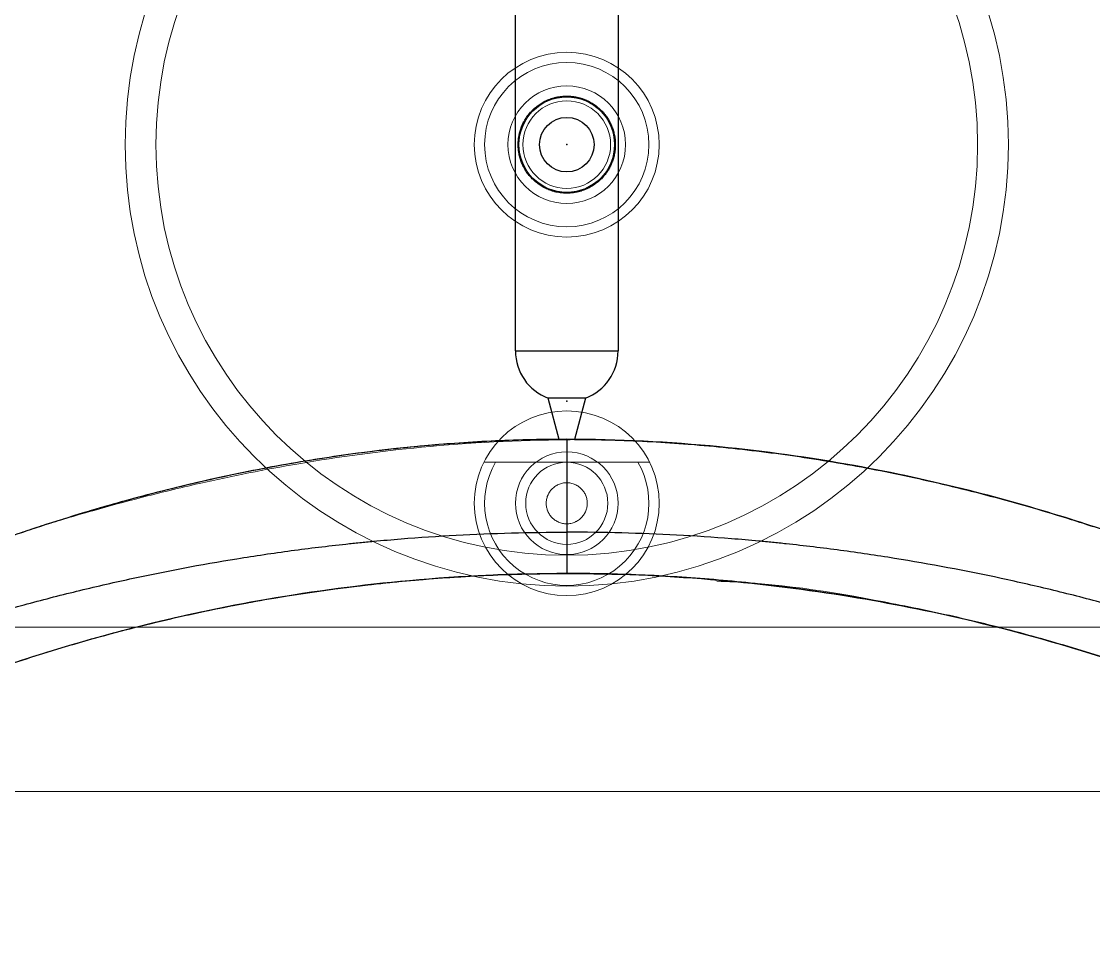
# Model space of a CAD drawing. Header units: millimetres. Extents: x 0 to 1749, y -46 to 1352.
# Drawn here: x 932.9 to 985.1, y 302.9 to 347.8 of the extents above; entities that cross this region are included whole.
import ezdxf
from ezdxf.lldxf.tags import DXFTag

# ---------------------------------------------------------------- set-up
doc = ezdxf.new("R2010")
doc.units = ezdxf.units.MM
for name, color, linetype, true_color in [('1', 7, 'Continuous', 0xffffff), ('115', 7, 'Continuous', 0xffffff), ('117', 7, 'Continuous', 0xffffff), ('70', 7, 'Continuous', 0xffffff), ('71', 7, 'Continuous', 0xffffff)]:
    doc.layers.add(name, color=color, linetype=linetype, true_color=true_color)
tags = doc.linetypes.add('DASHED', pattern=[25.72, 12.86, -12.86]).pattern_tags.tags
tags[6:7] = [DXFTag(74, 4), DXFTag(75, 0), DXFTag(340, '0'), DXFTag(46, 0.0), DXFTag(50, 0.0), DXFTag(44, 0.0), DXFTag(45, 0.0)]
tags[4:5] = [DXFTag(74, 4), DXFTag(75, 0), DXFTag(340, '0'), DXFTag(46, 0.0), DXFTag(50, 0.0), DXFTag(44, 0.0), DXFTag(45, 0.0)]

msp = doc.modelspace()

# ---------------------------------------------------------------- linework, layer by layer
at = {"layer": '1', "color": 7, "linetype": 'Continuous', "lineweight": 30}
for p, q in [((956.9507, 331.74535), (956.9507, 351.84535)), ((961.9507, 351.84535), (961.9507, 331.74535)), ((956.9507, 331.74535), (961.9507, 331.74535)), ((960.35854, 329.45044), (958.54286, 329.45044)), ((959.08104, 327.44192), (958.54286, 329.45044)), ((960.35854, 329.45044), (959.82036, 327.44192))]:
    msp.add_line(p, q, dxfattribs=at)
at = {"layer": '1', "color": 7, "linetype": 'DASHED', "lineweight": 20, "ltscale": 0.125}
for p, q in [((1025.4507, 318.29535), (918.4507, 318.29535)), ((1025.4507, 318.29535), (918.4507, 318.29535)), ((858.66692, 310.29535), (1025.4507, 310.29535)), ((869.59504, 310.29535), (1025.4507, 310.29535))]:
    msp.add_line(p, q, dxfattribs=at)
for centre, radius in [((959.4507, 341.79535), 2.8637), ((959.4507, 324.32883), 2)]:
    msp.add_circle(centre, radius, dxfattribs=at)
at = {"layer": '1', "color": 7, "linetype": 'Continuous', "lineweight": 30}
for centre, start, end in [((959.4007, 331.74535), 180, 249.504211), ((959.5007, 331.74535), 290.495789, 0)]:
    msp.add_arc(centre, 2.45, start, end, dxfattribs=at)
for points, knots in [([(959.4507, 339.43165), (959.5383, 339.43165), (959.62464, 339.4365), (959.795, 339.45529), (959.879, 339.46923), (960.00331, 339.49676), (960.04448, 339.50705), (960.12618, 339.52982), (960.16626, 339.54218), (960.28436, 339.58198), (960.36024, 339.61216), (960.47017, 339.66242), (960.50616, 339.68001), (960.57689, 339.7168), (960.61168, 339.73604), (960.71392, 339.79595), (960.77846, 339.83834), (960.9012, 339.92749), (960.9594, 339.97426), (961.07005, 340.07192), (961.1225, 340.1228), (961.19716, 340.20215), (961.2214, 340.22914), (961.26845, 340.28401), (961.29117, 340.31177), (961.35704, 340.39605), (961.3979, 340.45355), (961.47402, 340.57135), (961.50928, 340.63165), (961.57451, 340.75545), (961.60448, 340.81895), (961.65923, 340.95006), (961.68403, 341.01768), (961.7172, 341.12348), (961.72752, 341.15927), (961.74663, 341.23216), (961.75544, 341.26926), (961.77146, 341.34518), (961.77868, 341.38399), (961.7914, 341.4639), (961.7968, 341.50447), (961.80558, 341.58711), (961.80895, 341.62918), (961.81175, 341.68294), (961.81224, 341.69376), (961.81308, 341.7155), (961.81342, 341.72644), (961.81422, 341.75913), (961.81445, 341.78084), (961.81426, 341.84568), (961.81295, 341.88856), (961.80927, 341.95239), (961.80777, 341.97358), (961.80419, 342.01582), (961.80212, 342.03691), (961.79518, 342.09904), (961.78959, 342.13925), (961.77668, 342.21784), (961.76936, 342.25622), (961.75309, 342.33158), (961.74414, 342.36861), (961.72472, 342.44136), (961.71431, 342.47688), (961.68106, 342.58144), (961.6562, 342.6485), (961.60117, 342.779), (961.571, 342.84241), (961.50514, 342.96636), (961.46946, 343.0269), (961.41148, 343.11583), (961.39147, 343.14506), (961.3502, 343.20255), (961.32892, 343.23084), (961.26308, 343.31436), (961.21654, 343.36826), (961.11782, 343.47254), (961.06563, 343.52292), (960.95505, 343.62002), (960.89666, 343.66674), (960.80379, 343.73382), (960.7719, 343.75571), (960.70698, 343.79793), (960.67388, 343.81833), (960.57255, 343.87733), (960.50234, 343.91375), (960.39261, 343.96364), (960.33665, 343.98741), (960.27893, 344.00929), (960.24005, 344.02345), (960.22038, 344.03032), (960.12135, 344.06345), (960.04071, 344.08577), (959.87653, 344.12189), (959.793, 344.1357), (959.6654, 344.14967), (959.62249, 344.1532), (959.55751, 344.15673), (959.53573, 344.15762), (959.49207, 344.15879), (959.47029, 344.15907), (959.36169, 344.15897), (959.27572, 344.15412), (959.10549, 344.13527), (959.02125, 344.12128), (958.91701, 344.09811), (958.89621, 344.09319), (958.85504, 344.08286), (958.79379, 344.06662), (958.73404, 344.04817), (958.61642, 344.00847), (958.54052, 343.97828), (958.44857, 343.93619), (958.43032, 343.92756), (958.39412, 343.90985), (958.37615, 343.90078), (958.323, 343.87308), (958.28845, 343.85394), (958.18729, 343.79459), (958.12314, 343.75249), (958.00074, 343.66362), (957.94249, 343.61685), (957.85921, 343.54338), (957.83213, 343.51833), (957.7925, 343.47992), (957.77945, 343.46697), (957.75377, 343.4409), (957.69062, 343.37526), (957.63248, 343.30735), (957.54525, 343.19583), (957.50453, 343.13863), (957.42849, 343.02117), (957.39317, 342.96092), (957.32769, 342.8369), (957.29753, 342.77314), (957.25613, 342.67412), (957.24302, 342.64065), (957.21822, 342.57279), (957.20652, 342.53837), (957.18454, 342.46836), (957.17426, 342.43277), (957.15992, 342.37824), (957.15532, 342.35988), (957.1465, 342.32272), (957.14227, 342.30389), (957.13021, 342.24692), (957.12301, 342.2083), (957.11039, 342.12943), (957.10497, 342.08918), (957.09831, 342.02721), (957.09633, 342.00629), (957.09292, 341.96383), (957.09148, 341.94239), (957.08806, 341.87813), (957.08694, 341.83511), (957.08703, 341.77027), (957.08736, 341.7486), (957.08862, 341.70518), (957.08956, 341.6834), (957.09319, 341.61904), (957.09674, 341.57706), (957.10357, 341.51519), (957.1061, 341.49476), (957.11166, 341.45422), (957.11469, 341.43408), (957.1244, 341.37464), (957.13171, 341.33617), (957.14788, 341.26096), (957.15673, 341.22422), (957.17591, 341.15207), (957.18624, 341.11665), (957.20833, 341.04689), (957.2201, 341.01254), (957.24508, 340.9447), (957.25823, 340.91138), (957.29959, 340.81309), (957.32972, 340.7497), (957.39516, 340.62628), (957.43048, 340.56625), (957.50657, 340.44912), (957.54734, 340.39202), (957.63478, 340.28058), (957.68144, 340.22625), (957.75635, 340.14684), (957.78204, 340.12084), (957.83471, 340.06995), (957.86172, 340.04504), (957.94485, 339.97191), (958.00304, 339.9253), (958.12551, 339.83661), (958.18978, 339.79452), (958.27441, 339.74503), (958.29155, 339.73529), (958.32628, 339.71613), (958.34386, 339.70672), (958.39696, 339.67915), (958.43295, 339.6616), (958.54271, 339.61152), (958.61827, 339.58154), (958.73551, 339.54207), (958.79511, 339.52371), (958.85625, 339.50752), (958.89737, 339.49723), (958.91814, 339.49233), (959.02228, 339.46923), (959.10656, 339.45526), (959.23448, 339.44117), (959.29881, 339.43584), (959.37453, 339.4327), (959.40712, 339.43203), (959.42889, 339.43173), (959.43975, 339.43165), (959.4507, 339.43165)], [0, 0, 0, 0, 0.015625, 0.015625, 0.03125, 0.03125, 0.0390625, 0.0390625, 0.046875, 0.046875, 0.0625, 0.0625, 0.0703125, 0.0703125, 0.078125, 0.078125, 0.09375, 0.09375, 0.109375, 0.109375, 0.125, 0.125, 0.1328125, 0.1328125, 0.140625, 0.140625, 0.15625, 0.15625, 0.171875, 0.171875, 0.1875, 0.1875, 0.203125, 0.203125, 0.2109375, 0.2109375, 0.21875, 0.21875, 0.2265625, 0.2265625, 0.234375, 0.234375, 0.2421875, 0.2421875, 0.24414062, 0.24414062, 0.24609375, 0.24609375, 0.25, 0.25, 0.2578125, 0.2578125, 0.26171875, 0.26171875, 0.265625, 0.265625, 0.2734375, 0.2734375, 0.28125, 0.28125, 0.2890625, 0.2890625, 0.296875, 0.296875, 0.3125, 0.3125, 0.328125, 0.328125, 0.34375, 0.34375, 0.3515625, 0.3515625, 0.359375, 0.359375, 0.375, 0.375, 0.390625, 0.390625, 0.40625, 0.40625, 0.4140625, 0.4140625, 0.421875, 0.421875, 0.4375, 0.4375, 0.4453125, 0.44921875, 0.44921875, 0.453125, 0.453125, 0.46875, 0.46875, 0.484375, 0.484375, 0.4921875, 0.4921875, 0.49609375, 0.49609375, 0.5, 0.5, 0.515625, 0.515625, 0.53125, 0.53125, 0.53515625, 0.53515625, 0.5390625, 0.546875, 0.546875, 0.5625, 0.5625, 0.56640625, 0.56640625, 0.5703125, 0.5703125, 0.578125, 0.578125, 0.59375, 0.59375, 0.609375, 0.609375, 0.6171875, 0.6171875, 0.62109375, 0.62109375, 0.625, 0.640625, 0.640625, 0.65625, 0.65625, 0.671875, 0.671875, 0.6875, 0.6875, 0.6953125, 0.6953125, 0.703125, 0.703125, 0.7109375, 0.7109375, 0.71484375, 0.71484375, 0.71875, 0.71875, 0.7265625, 0.7265625, 0.734375, 0.734375, 0.73828125, 0.73828125, 0.7421875, 0.7421875, 0.75, 0.75, 0.75390625, 0.75390625, 0.7578125, 0.7578125, 0.765625, 0.765625, 0.76953125, 0.76953125, 0.7734375, 0.7734375, 0.78125, 0.78125, 0.7890625, 0.7890625, 0.796875, 0.796875, 0.8046875, 0.8046875, 0.8125, 0.8125, 0.828125, 0.828125, 0.84375, 0.84375, 0.859375, 0.859375, 0.875, 0.875, 0.8828125, 0.8828125, 0.890625, 0.890625, 0.90625, 0.90625, 0.921875, 0.921875, 0.92578125, 0.92578125, 0.9296875, 0.9296875, 0.9375, 0.9375, 0.953125, 0.953125, 0.9609375, 0.96484375, 0.96484375, 0.96875, 0.96875, 0.984375, 0.984375, 0.9921875, 0.99609375, 0.99804687, 0.99804687, 1, 1, 1, 1]), ([(959.4507, 327.44285), (956.67323, 327.4362), (951.63347, 327.16257), (944.86389, 326.12699), (939.81438, 324.97433), (936.30854, 323.98999), (934.09794, 323.29567), (932.42918, 322.7353), (930.82176, 322.16623), (928.87703, 321.43425), (926.37927, 320.42592), (923.33834, 319.09129), (920.00005, 317.48234), (916.7935, 315.80816), (913.60396, 314.0114), (910.54755, 312.23589), (907.52029, 310.15901), (904.66832, 309.0397), (901.98234, 308.68791), (899.73854, 308.7807), (897.48047, 309.32985), (894.62525, 310.60051), (891.7204, 311.90631), (888.76098, 313.46116), (886.26325, 314.87957), (884.0781, 316.23693), (882.48036, 317.30315), (881.85667, 317.71836), (881.63178, 317.86131), (881.57874, 317.88933), (881.5632, 317.89535)], [0, 0, 0, 0, 0.09757247, 0.17811341, 0.24107615, 0.28014435, 0.30650336, 0.32278564, 0.34222823, 0.36666819, 0.3961273, 0.43733878, 0.48397987, 0.52712021, 0.56539256, 0.61393864, 0.65275066, 0.69672666, 0.72197048, 0.74883294, 0.77600811, 0.80342321, 0.85883257, 0.88849796, 0.92293056, 0.96225942, 0.98278083, 0.9919479, 0.99609661, 1, 1, 1, 1]), ([(959.08104, 327.44192), (958.4928, 327.43897), (957.90455, 327.42902), (956.72527, 327.39532), (956.13414, 327.3715), (954.95043, 327.31012), (954.35776, 327.2725), (953.66288, 327.22037), (953.56013, 327.21245), (952.83745, 327.15534), (952.21804, 327.09889), (950.97942, 326.97126), (950.36013, 326.90002), (949.12177, 326.74291), (948.50262, 326.657), (947.26454, 326.47064), (946.64554, 326.37013), (945.4077, 326.15464), (944.78879, 326.0396), (943.55101, 325.79504), (942.93207, 325.66543), (941.69401, 325.39176), (941.07483, 325.24761), (939.83651, 324.94497), (939.21732, 324.78639), (937.9793, 324.45501), (937.36042, 324.28211), (936.13772, 323.92639), (935.53376, 323.74377), (934.93179, 323.55493)], [0, 0, 0, 0, 0.07145515, 0.07145515, 0.14332671, 0.14332671, 0.21545313, 0.21545313, 0.22796556, 0.22796556, 0.30359647, 0.30359647, 0.37961929, 0.37961929, 0.45602758, 0.45602758, 0.53281875, 0.53281875, 0.60999702, 0.60999702, 0.68757876, 0.68757876, 0.76558847, 0.76558847, 0.84399517, 0.84399517, 0.92275718, 0.92275718, 1, 1, 1, 1]), ([(959.4507, 327.44285), (959.4507, 327.44277), (959.4507, 327.361), (959.4507, 327.00283), (959.4507, 326.43784), (959.4507, 325.95356), (959.4507, 325.46308), (959.4507, 325.00076), (959.4507, 324.30729), (959.4507, 323.61382), (959.4507, 323.15151), (959.4507, 322.92035)], [0, 0, 0, 0, 0.13207752, 0.26427083, 0.39646414, 0.52865744, 0.52865744, 0.64649308, 0.76432872, 0.88216436, 1, 1, 1, 1]), ([(1037.3382, 317.89535), (1037.32821, 317.89185), (1037.29607, 317.87601), (1037.1697, 317.79898), (1036.80641, 317.56198), (1035.39711, 316.61631), (1032.9283, 315.03835), (1029.83424, 313.28481), (1026.82962, 311.74087), (1023.93684, 310.44969), (1021.42421, 309.31298), (1019.24518, 308.82727), (1017.17043, 308.68825), (1015.03765, 308.91076), (1012.5644, 309.61884), (1010.08914, 311.08386), (1006.94575, 313.06548), (1003.27766, 315.17539), (999.4557, 317.20629), (996.03715, 318.86904), (993.05001, 320.2019), (990.25608, 321.34954), (987.20221, 322.49817), (983.45668, 323.7508), (978.7869, 325.06694), (973.17585, 326.28705), (966.62428, 327.20912), (961.94294, 327.43791), (959.4507, 327.44285)], [0, 0, 0, 0, 0.00278364, 0.00571832, 0.01212731, 0.02665612, 0.0728491, 0.11654013, 0.15474981, 0.19264395, 0.22864672, 0.25154621, 0.27089537, 0.30179607, 0.32824613, 0.36215049, 0.40376464, 0.46077073, 0.51259526, 0.55738237, 0.5952597, 0.62810513, 0.66386214, 0.71023645, 0.7672489, 0.83474538, 0.91246137, 1, 1, 1, 1]), ([(959.82036, 327.44192), (960.4086, 327.43897), (960.99685, 327.42902), (962.17613, 327.39532), (962.76726, 327.3715), (963.95097, 327.31012), (964.54364, 327.2725), (965.23852, 327.22037), (965.34127, 327.21245), (966.06396, 327.15534), (966.68336, 327.09889), (967.92198, 326.97126), (968.54127, 326.90002), (969.77963, 326.74291), (970.39878, 326.657), (971.63686, 326.47064), (972.25586, 326.37013), (973.4937, 326.15464), (974.11261, 326.0396), (975.35039, 325.79504), (975.96933, 325.66543), (977.20739, 325.39176), (977.82658, 325.24761), (979.06489, 324.94497), (979.68408, 324.78639), (980.9221, 324.45501), (981.54098, 324.28211), (982.77806, 323.9222), (983.3963, 323.7351), (984.37465, 323.42767), (984.73613, 323.31159), (985.09689, 323.19328)], [0, 0, 0, 0, 0.06816702, 0.06816702, 0.1367313, 0.1367313, 0.20553871, 0.20553871, 0.21747536, 0.21747536, 0.28962598, 0.28962598, 0.36215049, 0.36215049, 0.43504273, 0.43504273, 0.50830024, 0.50830024, 0.58192702, 0.58192702, 0.65593871, 0.65593871, 0.73035868, 0.73035868, 0.80515736, 0.80515736, 0.88029502, 0.88029502, 0.95573195, 0.95573195, 1, 1, 1, 1]), ([(934.01399, 323.2617), (933.68776, 323.15558), (933.36213, 323.04764), (932.99225, 322.92274), (932.94739, 322.90756), (932.90255, 322.89234)], [0, 0, 0, 0, 0.87892067, 0.87892067, 1, 1, 1, 1]), ([(881.5632, 317.89535), (881.56333, 317.89525), (881.56338, 317.8951), (881.56356, 317.89486), (881.56383, 317.89449), (881.56446, 317.89363), (881.56573, 317.89192), (881.56831, 317.88853), (881.57365, 317.88188), (881.58502, 317.86909), (881.59587, 317.85894), (881.61895, 317.83966), (881.63616, 317.82815), (881.66449, 317.81274), (881.67558, 317.80731), (881.68724, 317.80229), (881.68887, 317.8016), (881.68943, 317.80115), (881.69044, 317.8004), (881.69197, 317.79927), (881.6976, 317.79508), (881.71125, 317.78492), (881.72459, 317.775), (881.77066, 317.74077), (881.81263, 317.70963), (881.88275, 317.65772), (881.9196, 317.63047), (881.95912, 317.60128), (881.98606, 317.5814), (881.99984, 317.57124), (882.06982, 317.51964), (882.12954, 317.4757), (882.25614, 317.38279), (882.32301, 317.33382), (882.42839, 317.25687), (882.48235, 317.21752), (882.53818, 317.17689), (882.57581, 317.14952), (882.59485, 317.13568), (882.69057, 317.06617), (882.76915, 317.00925), (882.88975, 316.92219), (882.93041, 316.89288), (883.0126, 316.83373), (883.05415, 316.80388), (883.13803, 316.74372), (883.18033, 316.71342), (883.26524, 316.65269), (883.30783, 316.62227), (883.43559, 316.53109), (883.52086, 316.47038), (883.77704, 316.28842), (883.94832, 316.16737), (884.29226, 315.92588), (884.46489, 315.80546), (884.98466, 315.44527), (885.33375, 315.20657), (886.03732, 314.73217), (886.39186, 314.49644), (887.46322, 313.79441), (888.18776, 313.33331), (889.29094, 312.65264), (889.6614, 312.42758), (890.4079, 311.98119), (890.78352, 311.7601), (891.91743, 311.10335), (892.68284, 310.67413), (893.84541, 310.04325), (894.23537, 309.83515), (895.02004, 309.42305), (895.51331, 309.16783), (896.00892, 308.91321), (896.20733, 308.81137), (896.30659, 308.76041), (896.50554, 308.65898), (896.60523, 308.60853), (896.80543, 308.50889), (896.90602, 308.45966), (897.10792, 308.36337), (897.20924, 308.31631), (897.41284, 308.22516), (897.51513, 308.18111), (897.82352, 308.05363), (898.0311, 307.97482), (898.65976, 307.75661), (899.08674, 307.63543), (899.73895, 307.48968), (899.95831, 307.44711), (900.29033, 307.39238), (900.45708, 307.3673), (900.62497, 307.34568), (900.73714, 307.33204), (900.79329, 307.32561), (901.29812, 307.27144), (901.74547, 307.24889), (902.63759, 307.25279), (903.08236, 307.27928), (903.74762, 307.3557), (904.19049, 307.41882), (904.63207, 307.50635), (904.96276, 307.58135), (905.0729, 307.60792), (905.23799, 307.65014), (905.29305, 307.66463), (905.40286, 307.69433), (905.4576, 307.70955), (905.73045, 307.78742), (905.94605, 307.85543), (906.58472, 308.07689), (906.99956, 308.24794), (907.50345, 308.49316), (907.6035, 308.54377), (907.8021, 308.64819), (907.90065, 308.702), (908.19476, 308.86672), (908.38881, 308.9809), (908.67966, 309.15257), (908.77658, 309.20986), (908.97082, 309.32356), (909.06816, 309.37994), (909.26311, 309.49208), (909.36074, 309.54784), (909.5561, 309.65907), (909.65382, 309.71453), (910.14261, 309.99109), (910.53427, 310.20992), (911.71122, 310.85878), (912.69532, 311.38673), (913.68407, 311.89702), (914.07995, 312.09969), (914.27808, 312.2003), (914.87309, 312.49991), (915.46942, 312.79505), (916.06883, 313.08288), (916.46925, 313.27305), (916.66988, 313.36726), (917.2731, 313.64736), (917.67694, 313.83081), (918.2844, 314.10311), (918.48717, 314.1934), (918.79164, 314.32838), (918.8932, 314.37328), (919.09644, 314.46266), (919.60479, 314.68524), (920.92989, 315.25247), (923.80146, 316.41491), (927.95373, 317.90679), (932.17258, 319.17536), (934.7338, 319.83676), (936.44791, 320.25561), (937.30829, 320.45399), (939.89951, 321.01563), (941.64044, 321.34541), (944.27257, 321.77149), (945.15339, 321.90209), (946.92198, 322.14037), (947.80974, 322.24804), (948.92388, 322.36799), (949.14692, 322.39125), (949.59347, 322.4363), (949.81694, 322.45808), (950.4873, 322.52114), (950.93438, 322.56017), (952.27613, 322.6682), (953.17132, 322.72816), (954.96309, 322.82406), (955.85965, 322.86003), (957.65415, 322.90818), (958.55207, 322.92035), (959.4507, 322.92035)], [0, 0, 0, 0, 0.00003052, 0.00003052, 0.00006104, 0.00012207, 0.00024414, 0.00048828, 0.00097656, 0.00195313, 0.00390625, 0.00390625, 0.0078125, 0.0078125, 0.00976563, 0.01000977, 0.01000977, 0.0100708, 0.0100708, 0.01013184, 0.01025391, 0.01074219, 0.01171875, 0.01171875, 0.015625, 0.015625, 0.01757813, 0.01855469, 0.01855469, 0.01953125, 0.01953125, 0.0234375, 0.0234375, 0.02734375, 0.02734375, 0.02929688, 0.03027344, 0.03027344, 0.03125, 0.03125, 0.03515625, 0.03515625, 0.03710938, 0.03710938, 0.0390625, 0.0390625, 0.04101563, 0.04101563, 0.04296875, 0.04296875, 0.046875, 0.046875, 0.0546875, 0.0546875, 0.0625, 0.0625, 0.078125, 0.078125, 0.09375, 0.09375, 0.125, 0.125, 0.140625, 0.140625, 0.15625, 0.15625, 0.1875, 0.1875, 0.203125, 0.203125, 0.21875, 0.22265625, 0.22265625, 0.2265625, 0.2265625, 0.23046875, 0.23046875, 0.234375, 0.234375, 0.23828125, 0.23828125, 0.2421875, 0.2421875, 0.25, 0.25, 0.265625, 0.265625, 0.2734375, 0.2734375, 0.27734375, 0.27929687, 0.27929687, 0.28125, 0.28125, 0.296875, 0.296875, 0.3125, 0.3125, 0.3203125, 0.328125, 0.328125, 0.33203125, 0.33203125, 0.33398437, 0.33398437, 0.3359375, 0.3359375, 0.34375, 0.34375, 0.359375, 0.359375, 0.36328125, 0.36328125, 0.3671875, 0.3671875, 0.375, 0.375, 0.37890625, 0.37890625, 0.3828125, 0.3828125, 0.38671875, 0.38671875, 0.390625, 0.390625, 0.40625, 0.40625, 0.4375, 0.4453125, 0.4453125, 0.453125, 0.453125, 0.46875, 0.4765625, 0.4765625, 0.484375, 0.484375, 0.5, 0.5, 0.5078125, 0.5078125, 0.51171875, 0.51171875, 0.515625, 0.53125, 0.5625, 0.625, 0.6875, 0.71875, 0.71875, 0.75, 0.75, 0.8125, 0.8125, 0.84375, 0.84375, 0.875, 0.875, 0.8828125, 0.8828125, 0.890625, 0.890625, 0.90625, 0.90625, 0.9375, 0.9375, 0.96875, 0.96875, 1, 1, 1, 1]), ([(959.4507, 322.92035), (959.4507, 322.60971), (959.4507, 322.04266), (959.4507, 321.40041), (959.4507, 321.00073), (959.4507, 320.91034), (959.4507, 320.91035), (959.4507, 320.91036), (959.4507, 320.91038)], [0, 0, 0, 0, 0.24900698, 0.49801397, 0.74702095, 0.99602794, 0.99602794, 1, 1, 1, 1]), ([(1037.3382, 317.89535), (1037.3382, 317.89535), (1037.33641, 317.89401), (1037.32936, 317.88873), (1037.32407, 317.88477), (1037.30326, 317.86921), (1037.28278, 317.85391), (1037.24944, 317.82905), (1037.24237, 317.82379), (1037.22756, 317.81276), (1037.21981, 317.80699), (1037.19556, 317.78894), (1037.17806, 317.77593), (1037.12176, 317.73411), (1037.0792, 317.70254), (1036.98467, 317.63257), (1036.93269, 317.59417), (1036.86187, 317.54197), (1036.84741, 317.53132), (1036.8179, 317.5096), (1036.80286, 317.49853), (1036.75715, 317.46492), (1036.7258, 317.44189), (1036.6292, 317.37102), (1036.56141, 317.32141), (1036.41956, 317.21787), (1036.34548, 317.16394), (1036.22989, 317.08002), (1036.1906, 317.05154), (1036.11058, 316.99363), (1036.02961, 316.93511), (1035.9468, 316.87546), (1035.86312, 316.81528), (1035.82081, 316.7849), (1035.73551, 316.72376), (1035.69254, 316.69301), (1035.60639, 316.63142), (1035.56323, 316.60061), (1035.43375, 316.50826), (1035.34733, 316.44676), (1035.08767, 316.26245), (1034.91404, 316.13985), (1034.56554, 315.89541), (1034.39068, 315.77357), (1033.51318, 315.16624), (1032.80106, 314.68655), (1031.35491, 313.74085), (1030.62088, 313.27484), (1029.50238, 312.58671), (1029.1266, 312.35913), (1028.3692, 311.90773), (1027.9881, 311.68424), (1026.83753, 311.02039), (1025.86659, 310.47827), (1024.8802, 309.94998), (1024.4844, 309.73977), (1024.28587, 309.63525), (1023.68859, 309.32297), (1023.2882, 309.11647), (1022.78596, 308.85852), (1022.68545, 308.8069), (1022.48414, 308.70388), (1022.28249, 308.6012), (1022.07939, 308.50066), (1021.87517, 308.40193), (1021.77267, 308.35356), (1021.5668, 308.25966), (1021.46339, 308.21419), (1021.25553, 308.12651), (1021.15109, 308.08426), (1020.83626, 307.96225), (1020.62435, 307.88721), (1019.98261, 307.68075), (1019.5468, 307.56795), (1018.88112, 307.43582), (1018.60125, 307.38851), (1018.3182, 307.35103), (1018.20473, 307.33683), (1018.14782, 307.33013), (1017.97725, 307.31126), (1017.86358, 307.30033), (1017.29546, 307.25381), (1016.84168, 307.24252), (1016.16202, 307.26349), (1015.93563, 307.27682), (1015.48318, 307.31621), (1015.03106, 307.36835), (1014.5796, 307.44591), (1014.29766, 307.50246), (1014.24125, 307.51418), (1014.12861, 307.53841), (1013.96021, 307.57585), (1013.79348, 307.61658), (1013.4622, 307.70236), (1013.24426, 307.76528), (1012.8141, 307.90244), (1012.60189, 307.97669), (1011.97411, 308.21704), (1011.56742, 308.40078), (1010.77885, 308.81804), (1010.39668, 309.05097), (1009.81854, 309.38901), (1009.62503, 309.49984), (1009.23765, 309.72032), (1008.65605, 310.04935), (1008.0728, 310.37309), (1006.90398, 311.01314), (1005.92608, 311.53409), (1004.94275, 312.03782), (1004.54897, 312.2379), (1004.35187, 312.33724), (1003.75975, 312.63304), (1003.16604, 312.92439), (1002.56905, 313.20835), (1002.17023, 313.39591), (1001.97039, 313.4888), (1001.36973, 313.76521), (1000.86733, 313.99181), (1000.3635, 314.21585), (1000.16186, 314.3053), (1000.061, 314.34997), (999.75819, 314.48335), (999.15197, 314.74803), (997.73312, 315.35097), (994.87814, 316.49837), (990.75022, 317.97102), (987.39533, 318.97287), (984.85948, 319.65865), (984.01092, 319.87631), (982.30724, 320.28983), (981.45213, 320.48569), (978.87681, 321.04017), (977.14665, 321.36573), (974.53094, 321.78634), (973.65564, 321.91528), (971.89817, 322.1505), (971.01601, 322.25679), (969.90894, 322.3752), (969.6873, 322.39815), (969.24359, 322.44262), (969.02159, 322.46411), (968.3556, 322.52635), (967.91143, 322.56487), (966.57841, 322.67149), (965.68906, 322.73066), (963.90898, 322.82531), (963.01827, 322.86082), (961.2355, 322.90833), (960.34345, 322.92035), (959.4507, 322.92035)], [0, 0, 0, 0, 0.00195313, 0.00195313, 0.00390625, 0.00390625, 0.0078125, 0.0078125, 0.00878906, 0.00878906, 0.00976563, 0.00976563, 0.01171875, 0.01171875, 0.015625, 0.015625, 0.01953125, 0.01953125, 0.02050781, 0.02050781, 0.02148438, 0.02148438, 0.0234375, 0.0234375, 0.02734375, 0.02734375, 0.03125, 0.03125, 0.03320313, 0.03320313, 0.03515625, 0.03710938, 0.03710938, 0.0390625, 0.0390625, 0.04101563, 0.04101563, 0.04296875, 0.04296875, 0.046875, 0.046875, 0.0546875, 0.0546875, 0.0625, 0.0625, 0.09375, 0.09375, 0.125, 0.125, 0.140625, 0.140625, 0.15625, 0.15625, 0.1875, 0.1953125, 0.1953125, 0.203125, 0.203125, 0.21875, 0.21875, 0.22265625, 0.22265625, 0.2265625, 0.23046875, 0.23046875, 0.234375, 0.234375, 0.23828125, 0.23828125, 0.2421875, 0.2421875, 0.25, 0.25, 0.265625, 0.265625, 0.2734375, 0.27539063, 0.27539063, 0.27734375, 0.27734375, 0.28125, 0.28125, 0.296875, 0.296875, 0.3046875, 0.3046875, 0.3125, 0.3203125, 0.3203125, 0.32226563, 0.32226563, 0.32421875, 0.328125, 0.328125, 0.3359375, 0.3359375, 0.34375, 0.34375, 0.359375, 0.359375, 0.375, 0.375, 0.3828125, 0.3828125, 0.390625, 0.40625, 0.40625, 0.4375, 0.4453125, 0.4453125, 0.453125, 0.453125, 0.46875, 0.4765625, 0.4765625, 0.484375, 0.484375, 0.5, 0.50390625, 0.50390625, 0.5078125, 0.5078125, 0.515625, 0.53125, 0.5625, 0.625, 0.6875, 0.6875, 0.71875, 0.71875, 0.75, 0.75, 0.8125, 0.8125, 0.84375, 0.84375, 0.875, 0.875, 0.8828125, 0.8828125, 0.890625, 0.890625, 0.90625, 0.90625, 0.9375, 0.9375, 0.96875, 0.96875, 1, 1, 1, 1]), ([(906.15501, 303.00304), (906.92079, 303.27342), (908.57831, 303.98001), (910.8752, 305.83547), (913.73055, 307.65902), (917.08492, 309.70999), (921.2318, 311.94212), (926.42663, 314.35471), (932.83929, 316.77268), (939.51264, 318.64884), (946.18889, 319.9512), (952.62597, 320.72574), (957.11144, 320.90982), (959.4507, 320.91035)], [0, 0, 0, 0, 0.04215164, 0.09438289, 0.15375211, 0.22015593, 0.3006925, 0.40086243, 0.52062955, 0.66010054, 0.76420972, 0.87749338, 1, 1, 1, 1]), ([(906.1857, 302.93396), (906.47212, 303.03979), (906.75227, 303.1557), (907.30061, 303.40675), (907.56879, 303.54189), (908.09347, 303.83098), (908.41402, 304.02351), (908.72497, 304.23148), (908.84857, 304.31592), (908.90996, 304.3588), (909.09326, 304.48884), (909.21434, 304.57733), (909.4566, 304.75416), (909.57792, 304.84227), (909.82111, 305.01759), (910.18666, 305.27936), (911.04474, 305.88188), (911.78871, 306.38472), (912.78752, 307.04415), (913.29036, 307.36833), (914.30169, 308.00638), (914.81022, 308.32038), (915.83326, 308.93782), (916.34779, 309.24123), (917.38311, 309.83704), (917.90388, 310.12947), (919.4755, 310.99036), (920.53567, 311.54242), (921.74238, 312.13878), (921.87668, 312.20471), (922.14554, 312.33582), (922.54917, 312.53134), (923.49332, 312.97951), (924.30662, 313.34997), (925.93855, 314.07282), (928.12863, 314.9884), (931.45567, 316.21935), (933.70135, 316.94597), (935.9608, 317.6258), (938.23402, 318.25886), (940.53484, 318.79811), (942.84957, 319.29008), (944.01388, 319.51243), (946.35661, 319.90925), (947.68232, 320.10554), (949.0171, 320.27098), (949.31394, 320.30698), (949.4625, 320.3246), (949.90824, 320.37628), (950.20549, 320.40915), (951.09752, 320.50303), (951.69258, 320.5593), (953.47886, 320.70921), (954.67121, 320.78385), (956.46188, 320.85916), (957.05913, 320.87817), (958.25436, 320.90376), (958.85233, 320.91035), (959.4507, 320.91035)], [0, 0, 0, 0, 0.015625, 0.015625, 0.03125, 0.03125, 0.046875, 0.05078125, 0.05078125, 0.0546875, 0.0546875, 0.0625, 0.0625, 0.0703125, 0.0703125, 0.078125, 0.09375, 0.125, 0.125, 0.15625, 0.15625, 0.1875, 0.1875, 0.21875, 0.21875, 0.25, 0.25, 0.3125, 0.3125, 0.3203125, 0.3203125, 0.328125, 0.34375, 0.375, 0.375, 0.4375, 0.5, 0.5625, 0.5625, 0.625, 0.6875, 0.6875, 0.75, 0.75, 0.8125, 0.8203125, 0.8203125, 0.828125, 0.828125, 0.84375, 0.84375, 0.875, 0.875, 0.9375, 0.9375, 0.96875, 0.96875, 1, 1, 1, 1]), ([(959.4507, 320.91035), (961.78996, 320.90982), (966.27543, 320.72574), (972.71251, 319.9512), (979.38876, 318.64884), (986.06211, 316.77268), (992.47477, 314.35471), (997.66961, 311.94212), (1001.81648, 309.70999), (1005.17085, 307.65903), (1008.0262, 305.83546), (1010.32337, 303.97983), (1011.98119, 303.27312), (1012.74729, 303.00264)], [0, 0, 0, 0, 0.12250451, 0.23578622, 0.3398936, 0.47936219, 0.59912725, 0.69929545, 0.77983064, 0.84623331, 0.90560151, 0.95783186, 1, 1, 1, 1]), ([(1012.7157, 302.93396), (1012.42929, 303.03979), (1012.14913, 303.1557), (1011.6008, 303.40675), (1011.33261, 303.54189), (1010.80793, 303.83098), (1010.48738, 304.02351), (1010.17643, 304.23148), (1010.05283, 304.31592), (1009.99144, 304.3588), (1009.80814, 304.48884), (1009.68706, 304.57733), (1009.4448, 304.75416), (1009.32348, 304.84227), (1009.08029, 305.01759), (1008.71474, 305.27936), (1007.85666, 305.88188), (1007.1127, 306.38472), (1006.11388, 307.04415), (1005.61104, 307.36833), (1004.59971, 308.00638), (1004.09118, 308.32038), (1003.06814, 308.93782), (1002.55361, 309.24123), (1001.51829, 309.83704), (1000.99752, 310.12947), (999.4259, 310.99036), (998.36573, 311.54242), (997.15902, 312.13878), (997.02472, 312.20471), (996.75586, 312.33582), (996.35224, 312.53134), (995.40808, 312.97951), (994.59478, 313.34997), (992.96285, 314.07282), (990.77277, 314.9884), (987.44574, 316.21935), (985.20005, 316.94597), (982.9406, 317.6258), (980.66738, 318.25886), (978.36656, 318.79811), (976.05184, 319.29008), (974.88752, 319.51243), (972.54479, 319.90925), (971.21908, 320.10554), (969.8843, 320.27098), (969.58746, 320.30698), (969.4389, 320.3246), (968.99316, 320.37628), (968.69591, 320.40915), (967.80388, 320.50303), (967.20882, 320.5593), (965.42254, 320.70921), (964.23019, 320.78385), (962.43952, 320.85916), (961.84227, 320.87817), (960.64704, 320.90376), (960.04907, 320.91035), (959.4507, 320.91035)], [0, 0, 0, 0, 0.015625, 0.015625, 0.03125, 0.03125, 0.046875, 0.05078125, 0.05078125, 0.0546875, 0.0546875, 0.0625, 0.0625, 0.0703125, 0.0703125, 0.078125, 0.09375, 0.125, 0.125, 0.15625, 0.15625, 0.1875, 0.1875, 0.21875, 0.21875, 0.25, 0.25, 0.3125, 0.3125, 0.3203125, 0.3203125, 0.328125, 0.34375, 0.375, 0.375, 0.4375, 0.5, 0.5625, 0.5625, 0.625, 0.6875, 0.6875, 0.75, 0.75, 0.8125, 0.8203125, 0.8203125, 0.828125, 0.828125, 0.84375, 0.84375, 0.875, 0.875, 0.9375, 0.9375, 0.96875, 0.96875, 1, 1, 1, 1])]:
    msp.add_open_spline(points, degree=3, knots=knots, dxfattribs=at)
at = {"layer": '1', "color": 7, "linetype": 'DASHED', "lineweight": 20, "ltscale": 0.125}
for points, knots in [([(959.4507, 327.41937), (957.08305, 327.40258), (952.72035, 327.18122), (946.75148, 326.37234), (942.19799, 325.4634), (938.88208, 324.65615), (936.63571, 324.04591), (934.98776, 323.56602), (934.13568, 323.29976), (933.8055, 323.19402)], [0, 0, 0, 0, 0.27091391, 0.50138662, 0.68988517, 0.80325401, 0.89245006, 0.9577278, 1, 1, 1, 1]), ([(959.08105, 327.44192), (959.08106, 327.44192), (959.08167, 327.44185), (959.08404, 327.44158), (959.08585, 327.44138), (959.09309, 327.44056), (959.10022, 327.43977), (959.11422, 327.4383), (959.11945, 327.43775), (959.13104, 327.43659), (959.13737, 327.43597), (959.15767, 327.43404), (959.17302, 327.43267), (959.1988, 327.43059), (959.20789, 327.42989), (959.22665, 327.42853), (959.23634, 327.42787), (959.26633, 327.42597), (959.28758, 327.42481), (959.33243, 327.42285), (959.35539, 327.42208), (959.39059, 327.4213), (959.40245, 327.4211), (959.42644, 327.42083), (959.43858, 327.42076), (959.4507, 327.42076)], [0, 0, 0, 0, 0.06105834, 0.06105834, 0.12365446, 0.12365446, 0.24884668, 0.24884668, 0.31144279, 0.31144279, 0.3740389, 0.3740389, 0.49923112, 0.49923112, 0.56182723, 0.56182723, 0.62442334, 0.62442334, 0.74961556, 0.74961556, 0.87480778, 0.87480778, 0.93740389, 0.93740389, 1, 1, 1, 1]), ([(959.82036, 327.44192), (959.82034, 327.44192), (959.81973, 327.44185), (959.81736, 327.44158), (959.81555, 327.44138), (959.80831, 327.44056), (959.80118, 327.43977), (959.78718, 327.4383), (959.78195, 327.43775), (959.77036, 327.43659), (959.76403, 327.43597), (959.74373, 327.43404), (959.72838, 327.43267), (959.7026, 327.43059), (959.69351, 327.42989), (959.67475, 327.42853), (959.66506, 327.42787), (959.63507, 327.42597), (959.61382, 327.42481), (959.56897, 327.42285), (959.54601, 327.42208), (959.51081, 327.4213), (959.49895, 327.4211), (959.47496, 327.42083), (959.46282, 327.42076), (959.4507, 327.42076)], [0, 0, 0, 0, 0.06105835, 0.06105835, 0.12365446, 0.12365446, 0.24884668, 0.24884668, 0.31144279, 0.31144279, 0.3740389, 0.3740389, 0.49923112, 0.49923112, 0.56182723, 0.56182723, 0.62442334, 0.62442334, 0.74961556, 0.74961556, 0.87480778, 0.87480778, 0.93740389, 0.93740389, 1, 1, 1, 1]), ([(959.4507, 327.42076), (959.4507, 327.40094), (959.4507, 327.31027), (959.4507, 327.00283), (959.4507, 326.43784), (959.4507, 325.95356), (959.4507, 325.57243), (959.4507, 325.45063), (959.4507, 325.32883)], [0, 0, 0, 0, 0.14202806, 0.38930422, 0.63658037, 0.88385653, 0.88385653, 1, 1, 1, 1]), ([(959.4507, 325.32883), (959.38114, 325.32883), (959.31295, 325.32165), (959.21262, 325.30068), (959.17951, 325.29197), (959.11395, 325.27106), (959.08202, 325.259), (958.98908, 325.21848), (958.93069, 325.18562), (958.86207, 325.13741), (958.84862, 325.12744), (958.82242, 325.10699), (958.78409, 325.07551), (958.72492, 325.01907), (958.68246, 324.96982), (958.65244, 324.93136), (958.64272, 324.91827), (958.62407, 324.89181), (958.61512, 324.87843), (958.57214, 324.81074), (958.54346, 324.75418), (958.51447, 324.68056), (958.50901, 324.6657), (958.4988, 324.63566), (958.49405, 324.6205), (958.48096, 324.57499), (958.47373, 324.54448), (958.45641, 324.45245), (958.45064, 324.39046), (958.45072, 324.31214), (958.4511, 324.2964), (958.45262, 324.265), (958.45599, 324.2181), (958.46261, 324.17181), (958.48014, 324.08004), (958.4975, 324.01992), (958.52667, 323.94618), (958.5329, 323.93147), (958.54604, 323.9024), (958.56675, 323.85937), (958.59043, 323.81801), (958.64176, 323.73751), (958.68123, 323.68679), (958.73775, 323.62742), (958.74945, 323.61572), (958.77333, 323.593), (958.80994, 323.55986), (958.87484, 323.50929), (958.93096, 323.47386), (958.97467, 323.44924), (958.98952, 323.44137), (959.01977, 323.42629), (959.03522, 323.41907), (959.11349, 323.38493), (959.17817, 323.36427), (959.27828, 323.34322), (959.31217, 323.33787), (959.36382, 323.33246), (959.38119, 323.3311), (959.41591, 323.32929), (959.4333, 323.32883), (959.4507, 323.32883)], [0, 0, 0, 0, 0.0625, 0.0625, 0.09375, 0.09375, 0.125, 0.125, 0.1875, 0.1875, 0.203125, 0.203125, 0.21875, 0.25, 0.28125, 0.28125, 0.296875, 0.296875, 0.3125, 0.3125, 0.375, 0.375, 0.390625, 0.390625, 0.40625, 0.40625, 0.4375, 0.4375, 0.5, 0.5, 0.515625, 0.515625, 0.53125, 0.5625, 0.5625, 0.625, 0.625, 0.640625, 0.640625, 0.65625, 0.6875, 0.6875, 0.75, 0.75, 0.765625, 0.765625, 0.78125, 0.8125, 0.84375, 0.84375, 0.859375, 0.859375, 0.875, 0.875, 0.9375, 0.9375, 0.96875, 0.96875, 0.984375, 0.984375, 1, 1, 1, 1]), ([(959.4507, 325.32883), (959.52026, 325.32883), (959.58845, 325.32165), (959.68878, 325.30068), (959.72189, 325.29197), (959.78745, 325.27106), (959.81938, 325.259), (959.91233, 325.21848), (959.97071, 325.18562), (960.03933, 325.13741), (960.05278, 325.12744), (960.07898, 325.10699), (960.11732, 325.07551), (960.17648, 325.01907), (960.21894, 324.96982), (960.24896, 324.93136), (960.25868, 324.91827), (960.27733, 324.89181), (960.28628, 324.87843), (960.32927, 324.81074), (960.35794, 324.75418), (960.38693, 324.68056), (960.39239, 324.6657), (960.4026, 324.63566), (960.40735, 324.6205), (960.42044, 324.57499), (960.42767, 324.54448), (960.44499, 324.45245), (960.45076, 324.39046), (960.45068, 324.31214), (960.4503, 324.2964), (960.44878, 324.265), (960.44541, 324.2181), (960.43879, 324.17181), (960.42126, 324.08004), (960.40391, 324.01992), (960.37473, 323.94618), (960.3685, 323.93147), (960.35536, 323.9024), (960.33465, 323.85937), (960.31098, 323.81801), (960.25964, 323.73751), (960.22017, 323.68679), (960.16365, 323.62742), (960.15195, 323.61572), (960.12807, 323.593), (960.09146, 323.55986), (960.02656, 323.50929), (959.97045, 323.47386), (959.92673, 323.44924), (959.91188, 323.44137), (959.88163, 323.42629), (959.86618, 323.41907), (959.78791, 323.38493), (959.72323, 323.36427), (959.62312, 323.34322), (959.58923, 323.33787), (959.53758, 323.33246), (959.52021, 323.3311), (959.48549, 323.32929), (959.46811, 323.32883), (959.4507, 323.32883)], [0, 0, 0, 0, 0.0625, 0.0625, 0.09375, 0.09375, 0.125, 0.125, 0.1875, 0.1875, 0.203125, 0.203125, 0.21875, 0.25, 0.28125, 0.28125, 0.296875, 0.296875, 0.3125, 0.3125, 0.375, 0.375, 0.390625, 0.390625, 0.40625, 0.40625, 0.4375, 0.4375, 0.5, 0.5, 0.515625, 0.515625, 0.53125, 0.5625, 0.5625, 0.625, 0.625, 0.640625, 0.640625, 0.65625, 0.6875, 0.6875, 0.75, 0.75, 0.765625, 0.765625, 0.78125, 0.8125, 0.84375, 0.84375, 0.859375, 0.859375, 0.875, 0.875, 0.9375, 0.9375, 0.96875, 0.96875, 0.984375, 0.984375, 1, 1, 1, 1]), ([(934.93179, 323.55493), (934.9175, 323.55045), (934.90322, 323.54597), (934.59683, 323.44969), (934.30517, 323.35642), (934.01399, 323.2617)], [0, 0, 0, 0, 0.04668834, 0.04668834, 1, 1, 1, 1]), ([(959.4507, 322.92035), (959.4507, 322.60971), (959.4507, 322.04266), (959.4507, 321.40041), (959.4507, 321.00073), (959.4507, 320.91033), (959.4507, 320.91034), (959.4507, 320.91035), (959.4507, 320.91035)], [0, 0, 0, 0, 0.24999977, 0.49999955, 0.74999932, 0.9999991, 0.9999991, 1, 1, 1, 1]), ([(906.10097, 303.0102), (906.7935, 303.23893), (908.44205, 303.8985), (910.61323, 305.66017), (913.15728, 307.30157), (916.00465, 309.07739), (919.66833, 311.13778), (923.89306, 313.21597), (928.52986, 315.168), (933.32844, 316.88067), (938.8308, 318.46159), (945.05398, 319.78356), (952.00986, 320.69929), (956.88942, 320.9183), (959.4507, 320.91859)], [0, 0, 0, 0, 0.03780769, 0.09291321, 0.14511309, 0.19682753, 0.26883288, 0.36549604, 0.44359372, 0.53261244, 0.63260128, 0.74366799, 0.86606016, 1, 1, 1, 1]), ([(966.75831, 320.53337), (967.31746, 320.51353), (970.55956, 320.35031), (976.12637, 319.3513), (983.09175, 317.67691), (989.04922, 315.69005), (994.04175, 313.64991), (998.19161, 311.6641), (1001.65841, 309.79362), (1004.57939, 308.04471), (1007.21676, 306.36082), (1009.33724, 304.82489), (1011.16689, 303.58234), (1012.26017, 303.1356), (1012.78647, 302.96)], [0, 0, 0, 0, 0.03361225, 0.19523848, 0.33875005, 0.46444746, 0.57245772, 0.66293246, 0.74098163, 0.80924229, 0.86765885, 0.92899894, 0.96693928, 1, 1, 1, 1])]:
    msp.add_open_spline(points, degree=3, knots=knots, dxfattribs=at)
at = {"layer": '1', "color": 7, "linetype": 'Continuous', "lineweight": 30}
for p in [(959.4507, 341.79535), (959.4507, 341.79535), (959.4507, 329.29535)]:
    msp.add_point(p, dxfattribs=at)
at = {"layer": '115', "color": 7, "linetype": 'DASHED', "lineweight": 20, "ltscale": 0.125}
msp.add_line((955.41701, 326.32366), (963.48183, 326.32883), dxfattribs=at)
for centre, radius in [((959.4507, 341.79535), 4.5), ((959.4507, 324.32883), 4.5), ((959.4507, 324.32883), 2.5)]:
    msp.add_circle(centre, radius, dxfattribs=at)
at = {"layer": '117', "color": 7, "linetype": 'DASHED', "lineweight": 20, "ltscale": 0.125}
for radius in [21.5, 20]:
    msp.add_circle((959.4507, 341.79535), radius, dxfattribs=at)
at = {"layer": '70', "color": 7, "linetype": 'DASHED', "lineweight": 20, "ltscale": 0.125}
for radius in [4, 2.32756, 2.13455, 2.13424]:
    msp.add_circle((959.4507, 341.79535), radius, dxfattribs=at)
at = {"layer": '70', "color": 7, "linetype": 'Continuous', "lineweight": 30}
for radius in [2.32817, 1.32817]:
    msp.add_circle((959.4507, 341.79535), radius, dxfattribs=at)
at = {"layer": '70', "color": 7, "linetype": 'DASHED', "lineweight": 20, "ltscale": 0.125}
for start, end in [(180, 196.993118), (266.208756, 286.723128)]:
    msp.add_arc((959.4507, 341.79535), 2.3637, start, end, dxfattribs=at)
at = {"layer": '71', "color": 7, "linetype": 'DASHED', "lineweight": 20, "ltscale": 0.125}
for p, q in [((959.4507, 326.32883), (955.9866, 326.32883)), ((962.9148, 326.32883), (959.4507, 326.32883))]:
    msp.add_line(p, q, dxfattribs=at)
msp.add_arc((959.4507, 324.32883), 4, 150, 30, dxfattribs=at)
for points in [[(959.4507, 325.32883), (959.38114, 325.32883), (959.31295, 325.32165), (959.21262, 325.30068), (959.17951, 325.29197), (959.11395, 325.27105), (959.08202, 325.259), (958.98907, 325.21848), (958.93069, 325.18562), (958.86207, 325.13741), (958.84862, 325.12744), (958.82241, 325.10699), (958.78408, 325.0755), (958.72492, 325.01906), (958.68246, 324.96982), (958.65243, 324.93136), (958.64272, 324.91826), (958.62406, 324.8918), (958.61511, 324.87842), (958.57213, 324.81073), (958.54345, 324.75416), (958.51446, 324.68055), (958.50901, 324.66568), (958.4988, 324.63565), (958.49405, 324.62048), (958.48095, 324.57497), (958.47373, 324.54446), (958.45641, 324.45244), (958.45064, 324.39044), (958.45072, 324.31212), (958.4511, 324.29638), (958.45262, 324.26498), (958.45599, 324.21808), (958.46262, 324.17179), (958.48015, 324.08002), (958.4975, 324.01991), (958.52668, 323.94617), (958.53291, 323.93145), (958.54604, 323.90239), (958.56675, 323.85936), (958.59043, 323.818), (958.64176, 323.7375), (958.68123, 323.68679), (958.73776, 323.62742), (958.74946, 323.61572), (958.77334, 323.593), (958.80995, 323.55986), (958.87485, 323.50929), (958.93096, 323.47385), (958.97467, 323.44924), (958.98952, 323.44136), (959.01977, 323.42629), (959.03522, 323.41907), (959.11349, 323.38493), (959.17817, 323.36427), (959.27828, 323.34322), (959.31217, 323.33787), (959.36382, 323.33246), (959.38119, 323.3311), (959.41591, 323.32929), (959.4333, 323.32883), (959.4507, 323.32883)], [(959.4507, 325.32883), (959.52026, 325.32883), (959.58845, 325.32165), (959.68878, 325.30068), (959.72189, 325.29197), (959.78745, 325.27105), (959.81938, 325.259), (959.91233, 325.21848), (959.97072, 325.18562), (960.03933, 325.13741), (960.05279, 325.12744), (960.07899, 325.10699), (960.11732, 325.0755), (960.17649, 325.01906), (960.21894, 324.96982), (960.24897, 324.93136), (960.25868, 324.91826), (960.27734, 324.8918), (960.28629, 324.87842), (960.32927, 324.81073), (960.35795, 324.75416), (960.38694, 324.68055), (960.39239, 324.66568), (960.4026, 324.63565), (960.40736, 324.62048), (960.42045, 324.57497), (960.42767, 324.54446), (960.44499, 324.45244), (960.45077, 324.39044), (960.45068, 324.31212), (960.4503, 324.29638), (960.44878, 324.26498), (960.44541, 324.21808), (960.43878, 324.17179), (960.42125, 324.08002), (960.4039, 324.01991), (960.37472, 323.94617), (960.36849, 323.93145), (960.35536, 323.90239), (960.33465, 323.85936), (960.31097, 323.818), (960.25964, 323.7375), (960.22017, 323.68679), (960.16364, 323.62742), (960.15194, 323.61572), (960.12806, 323.593), (960.09146, 323.55986), (960.02655, 323.50929), (959.97044, 323.47385), (959.92673, 323.44924), (959.91188, 323.44136), (959.88163, 323.42629), (959.86618, 323.41907), (959.78791, 323.38493), (959.72323, 323.36427), (959.62312, 323.34322), (959.58923, 323.33787), (959.53758, 323.33246), (959.52021, 323.3311), (959.48549, 323.32929), (959.46811, 323.32883), (959.4507, 323.32883)]]:
    msp.add_open_spline(points, degree=3, knots=[0, 0, 0, 0, 0.0625, 0.0625, 0.09375, 0.09375, 0.125, 0.125, 0.1875, 0.1875, 0.203125, 0.203125, 0.21875, 0.25, 0.28125, 0.28125, 0.296875, 0.296875, 0.3125, 0.3125, 0.375, 0.375, 0.390625, 0.390625, 0.40625, 0.40625, 0.4375, 0.4375, 0.5, 0.5, 0.515625, 0.515625, 0.53125, 0.5625, 0.5625, 0.625, 0.625, 0.640625, 0.640625, 0.65625, 0.6875, 0.6875, 0.75, 0.75, 0.765625, 0.765625, 0.78125, 0.8125, 0.84375, 0.84375, 0.859375, 0.859375, 0.875, 0.875, 0.9375, 0.9375, 0.96875, 0.96875, 0.984375, 0.984375, 1, 1, 1, 1], dxfattribs=at)

doc.saveas('drawing.dxf')
